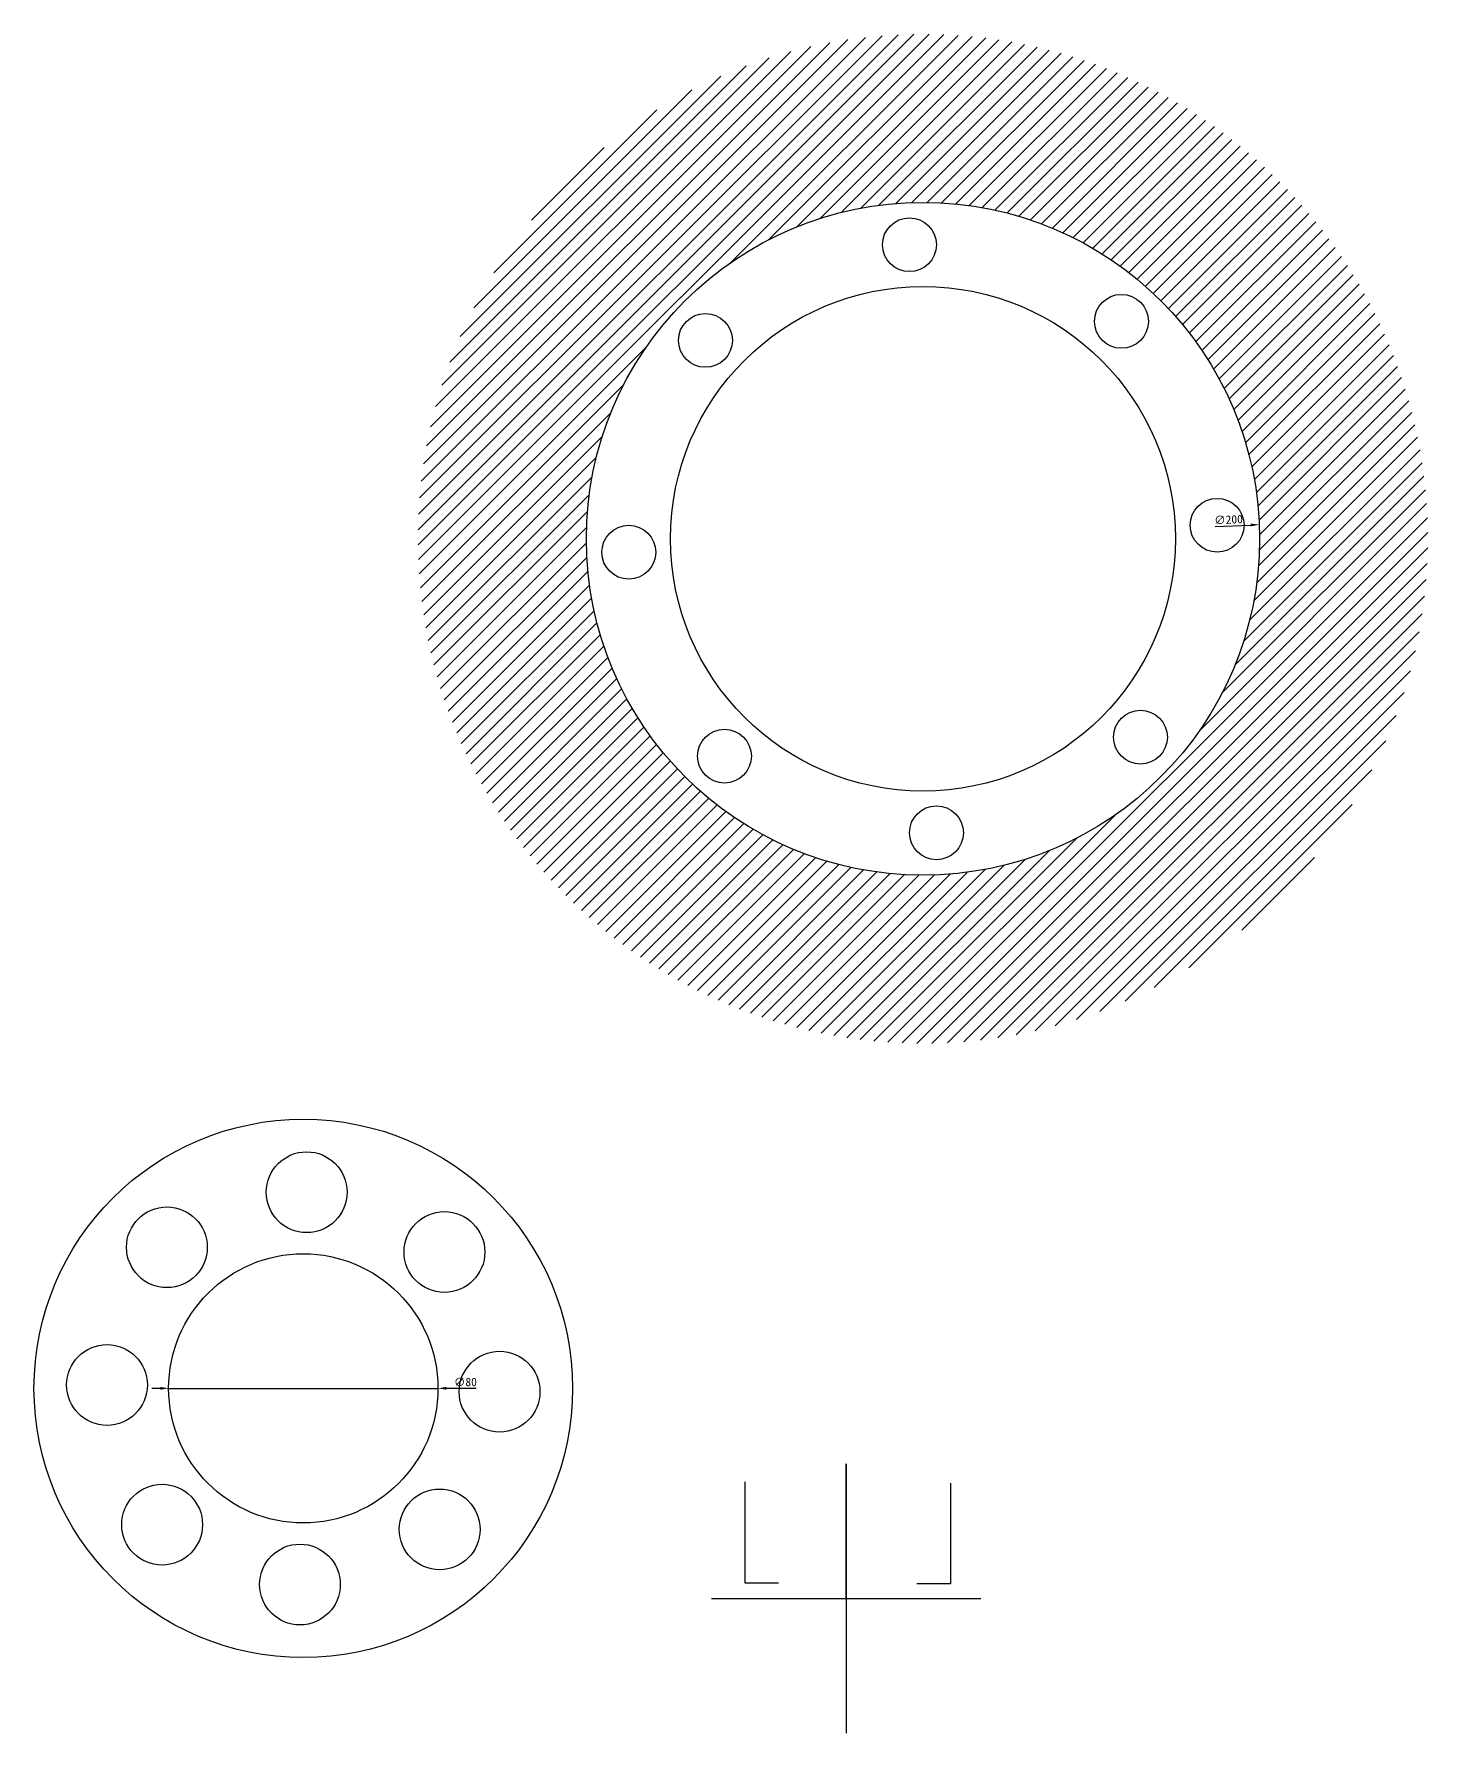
# Model space of a CAD drawing. Header units: millimetres. Extents: x 297 to 711, y -636 to 589.
# Drawn here: x 297 to 711, y 84 to 589 of the extents above; entities that cross this region are included whole.
import ezdxf

# ---------------------------------------------------------------- set-up
doc = ezdxf.new("R2010")
doc.units = ezdxf.units.MM
doc.styles.get("Standard").update_dxf_attribs({"font": ''})
doc.styles.get('Standard').set_extended_font_data('SimSun')
doc.dimstyles.new('ISO-25', dxfattribs={"dimtxt": 2.5, "dimasz": 2.5, "dimexe": 1.25, "dimexo": 0.625, "dimtad": 1, "dimtxsty": 'Standard', "dimcen": 2.5, "dimadec": 0, "dimazin": 0, "dimtfac": 1, "dimtmove": 0, "dimatfit": 3, "dimfxl": 1, "dimarcsym": 0})

# ---------------------------------------------------------------- blocks, each defined once
blk = doc.blocks.new('*U2')
blk.add_circle((0, 0), 8)
blk = doc.blocks.new('*U3')
at = {"color": 0, "linetype": 'ByBlock', "lineweight": -2, "transparency": 16777216}
blk.add_blockref('*U2', (557.22, 526.22), dxfattribs=at)
for p, rotation in [((620.19, 503.45), 315), ((496.6, 497.79), 45.00000000000003), ((648.62, 442.83), 270), ((473.84, 434.82), 90.00000000000001), ((625.85, 379.86), 225), ((502.26, 374.2), 135), ((565.23, 351.43), 180)]:
    blk.add_blockref('*U2', p, dxfattribs=dict(at, rotation=rotation))
blk = doc.blocks.new('*D8')
at = {"color": 0, "lineweight": -2}
blk.add_line((648.04, 442.47), (658.64, 442.91), dxfattribs=at)
at = {"color": 0}
blk.add_solid([(658.66, 442.5), (658.62, 443.33), (661.14, 443.02)], dxfattribs=at)
at = {"layer": 'Defpoints', "color": 0}
for p in [(661.14, 443.02), (461.31, 434.63)]:
    blk.add_point(p, dxfattribs=at)
at = {"color": 0, "insert": (652.01, 444.51), "char_height": 2.5, "attachment_point": 5, "rotation": 2.4027}
blk.add_mtext('∅200', dxfattribs=at)
blk = doc.blocks.new('*U9')
blk.add_circle((0, 0), 12)
blk = doc.blocks.new('*U10')
at = {"color": 0, "linetype": 'ByBlock', "lineweight": -2, "transparency": 16777216}
blk.add_blockref('*U9', (378.14, 244.6), dxfattribs=at)
for p, rotation in [((336.62, 228.23), 45), ((419.07, 226.82), 315), ((318.83, 187.3), 90), ((435.44, 185.3), 269.9999999999999), ((335.2, 145.78), 135), ((417.66, 144.36), 225), ((376.14, 127.99), 180)]:
    blk.add_blockref('*U9', p, dxfattribs=dict(at, rotation=rotation))
blk = doc.blocks.new('*D17')
at = {"color": 0, "lineweight": -2}
for p, q in [((334.64, 186.3), (332.14, 186.3)), ((337.14, 186.3), (417.14, 186.3)), ((428.46, 186.3), (419.64, 186.3))]:
    blk.add_line(p, q, dxfattribs=at)
at = {"color": 0}
for points in [[(334.64, 185.88), (334.64, 186.71), (337.14, 186.3)], [(419.64, 186.71), (419.64, 185.88), (417.14, 186.3)]]:
    blk.add_solid(points, dxfattribs=at)
at = {"layer": 'Defpoints', "color": 0}
for p in [(337.14, 186.3), (417.14, 186.3)]:
    blk.add_point(p, dxfattribs=at)
at = {"color": 0, "insert": (425.3, 188.17), "char_height": 2.5, "attachment_point": 5}
blk.add_mtext('∅80', dxfattribs=at)

msp = doc.modelspace()

# ---------------------------------------------------------------- hatches: boundary and pattern name
h = msp.add_hatch()
h.set_pattern_fill('ANSI31', color=256)
h.set_pattern_definition([(45, (411.227, 288.825), (-2.245064, 2.245064), [])])
edge = h.paths.add_edge_path()
edge.add_arc((561.227, 438.825), 150, 0, 360)
edge = h.paths.add_edge_path(flags=16)
edge.add_arc((561.227, 438.825), 100, 0, 360)

# ---------------------------------------------------------------- linework, layer by layer
for p, q in [((538.428, 123.846), (538.428, 163.846)), ((538.428, 163.846), (538.428, 83.846)), ((508.311, 158.472), (508.311, 128.472)), ((569.387, 158.147), (569.387, 128.147)), ((508.311, 128.472), (518.311, 128.472)), ((569.387, 128.147), (559.387, 128.147)), ((498.428, 123.846), (578.428, 123.846))]:
    msp.add_line(p, q)
for centre, radius in [((561.227, 438.825), 100), ((561.227, 438.825), 75), ((377.136, 186.297), 80), ((377.136, 186.297), 40)]:
    msp.add_circle(centre, radius)

# ---------------------------------------------------------------- block references
for name in ['*U3', '*U10']:
    msp.add_blockref(name, (0, 0))

# ---------------------------------------------------------------- dimensions: what is measured, and where the dimension line sits
dim = msp.add_diameter_dim_2p(p1=(461.315, 434.633), p2=(661.139, 443.017), dimstyle='ISO-25')
dim.commit()
dim.dimension.update_dxf_attribs({"geometry": '*D8', "text_midpoint": (652.093, 442.638), "dimtype": 163})
dim = msp.add_diameter_dim_2p(p1=(337.136, 186.297), p2=(417.136, 186.297), dimstyle='ISO-25')
dim.commit()
dim.dimension.update_dxf_attribs({"geometry": '*D17', "text_midpoint": (425.296, 188.172)})

doc.saveas('drawing.dxf')
